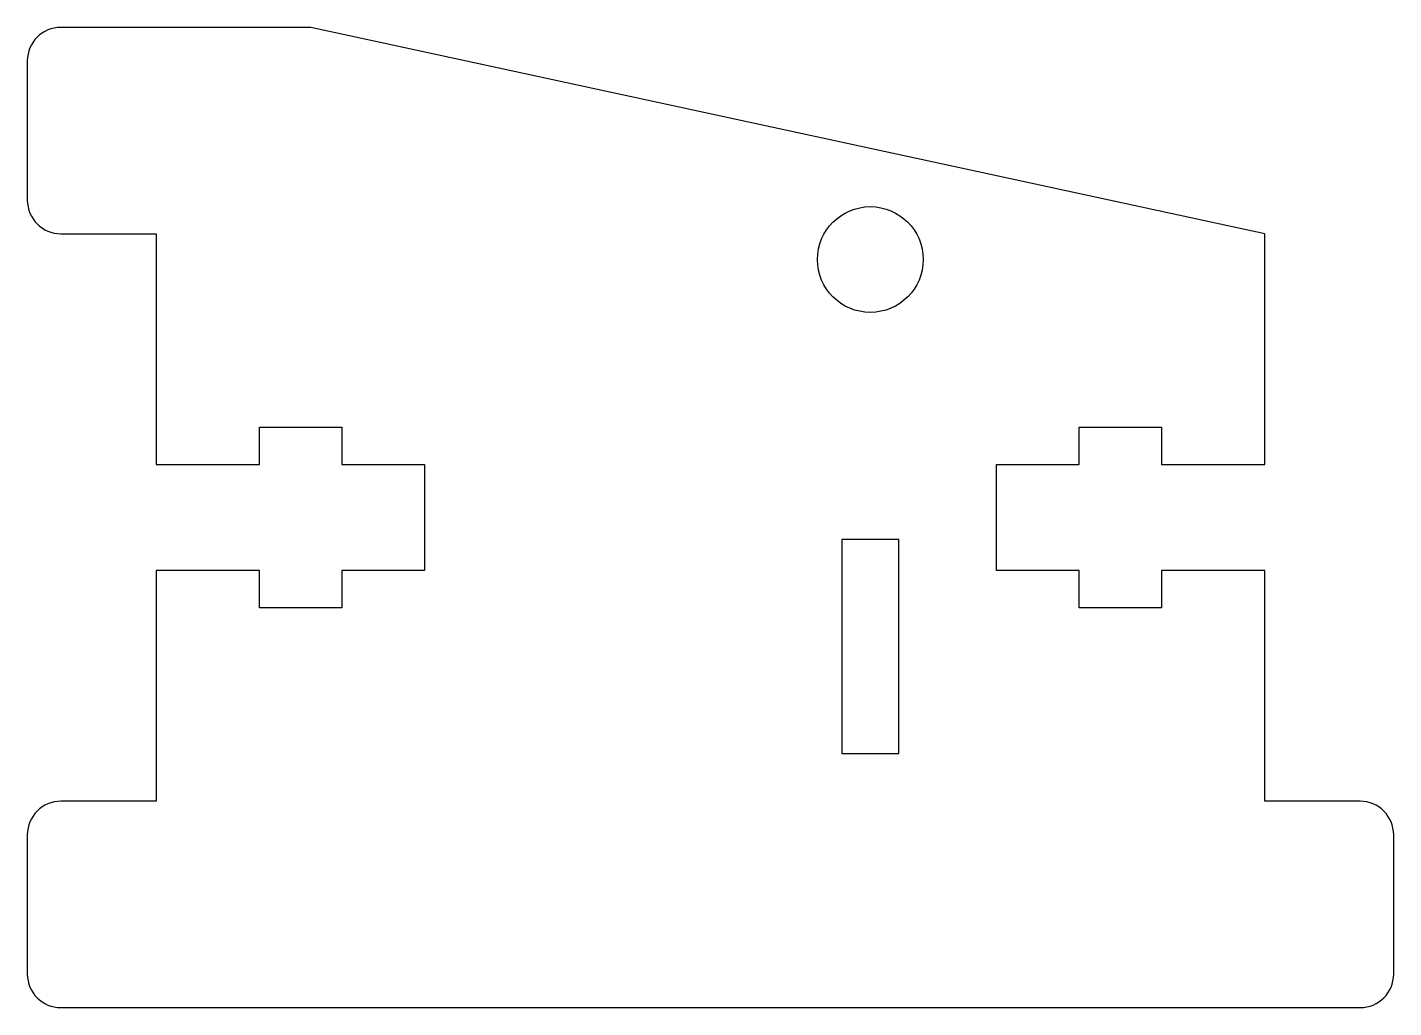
# Model space of a CAD drawing. Header units: millimetres. Extents: x -35.5 to 17.5, y 30.2 to 68.2.
import ezdxf

# ---------------------------------------------------------------- set-up
doc = ezdxf.new("R2010")
doc.units = ezdxf.units.MM

msp = doc.modelspace()

# ---------------------------------------------------------------- linework, layer by layer
at = {"color": 7, "linetype": 'Continuous', "lineweight": 25}
for p, q in [((-24.524, 68.24), (-34.224, 68.24)), ((12.476, 60.24), (-24.524, 68.24)), ((-35.524, 66.94), (-35.524, 61.54)), ((-34.224, 60.24), (-30.524, 60.24)), ((-30.524, 60.24), (-30.524, 51.29)), ((12.476, 51.29), (12.476, 60.24)), ((-26.524, 52.74), (-23.324, 52.74)), ((-26.524, 51.29), (-26.524, 52.74)), ((-23.324, 52.74), (-23.324, 51.29)), ((5.276, 52.74), (8.476, 52.74)), ((5.276, 51.29), (5.276, 52.74)), ((8.476, 52.74), (8.476, 51.29)), ((-30.524, 51.29), (-26.524, 51.29)), ((-23.324, 51.29), (-20.124, 51.29)), ((-20.124, 51.29), (-20.124, 47.19)), ((2.076, 51.29), (5.276, 51.29)), ((2.076, 47.19), (2.076, 51.29)), ((8.476, 51.29), (12.476, 51.29)), ((-1.724, 48.39), (-3.924, 48.39)), ((-3.924, 48.39), (-3.924, 40.09)), ((-1.724, 40.09), (-1.724, 48.39)), ((-30.524, 47.19), (-30.524, 38.24)), ((-26.524, 47.19), (-30.524, 47.19)), ((-26.524, 45.74), (-26.524, 47.19)), ((-23.324, 47.19), (-23.324, 45.74)), ((-20.124, 47.19), (-23.324, 47.19)), ((5.276, 47.19), (2.076, 47.19)), ((5.276, 45.74), (5.276, 47.19)), ((8.476, 47.19), (8.476, 45.74)), ((12.476, 47.19), (8.476, 47.19)), ((12.476, 38.24), (12.476, 47.19)), ((-23.324, 45.74), (-26.524, 45.74)), ((8.476, 45.74), (5.276, 45.74)), ((-3.924, 40.09), (-1.724, 40.09)), ((-30.524, 38.24), (-34.224, 38.24)), ((16.176, 38.24), (12.476, 38.24)), ((-35.524, 36.94), (-35.524, 31.54)), ((17.476, 31.54), (17.476, 36.94)), ((-34.224, 30.24), (16.176, 30.24))]:
    msp.add_line(p, q, dxfattribs=at)
msp.add_circle((-2.824, 59.24), 2.05, dxfattribs=at)
for centre, start, end in [((-34.224, 66.94), 90, 180), ((-34.224, 61.54), 180, 270), ((-34.224, 36.94), 90, 180), ((16.176, 36.94), 0, 90), ((-34.224, 31.54), 180, 270), ((16.176, 31.54), 270, 0)]:
    msp.add_arc(centre, 1.3, start, end, dxfattribs=at)

doc.saveas('drawing.dxf')
